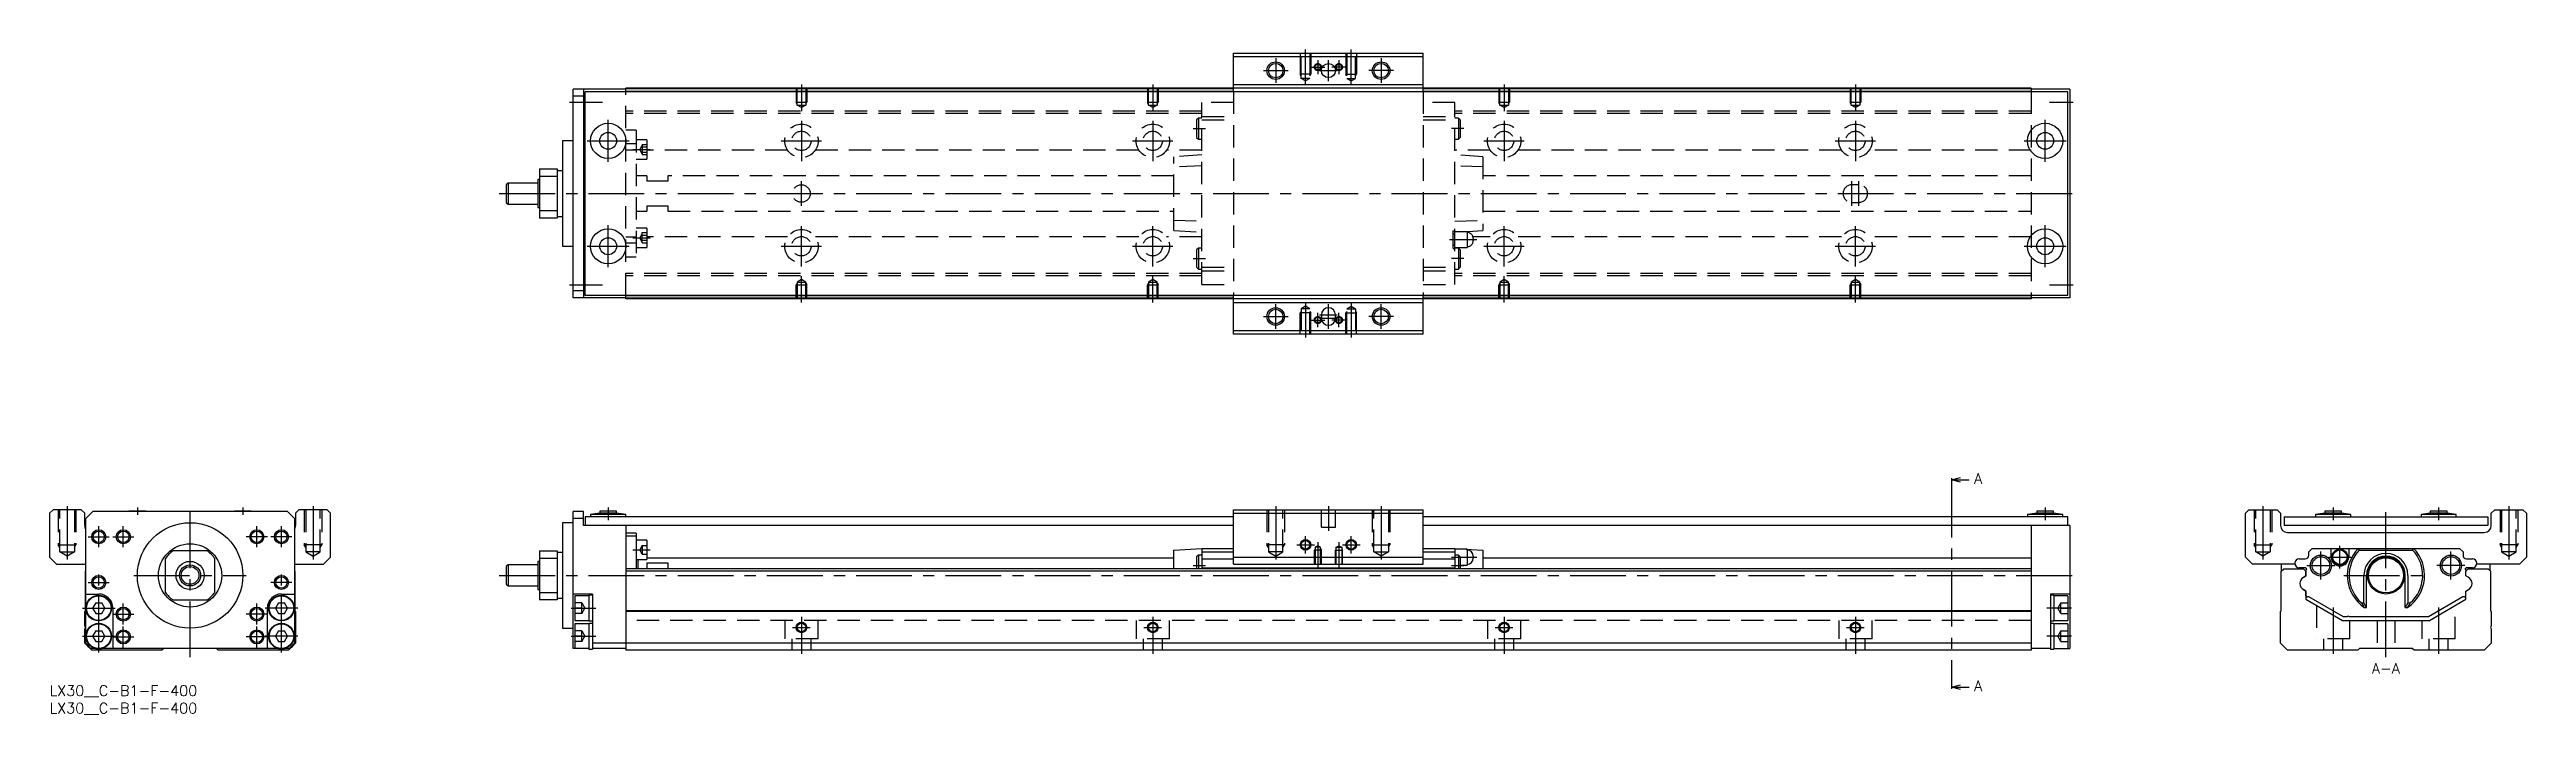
# Model space of a CAD drawing. Extents: x 0 to 705, y -8 to 181.
import ezdxf

# ---------------------------------------------------------------- set-up
doc = ezdxf.new("R2010")
doc.units = 0
doc.header["$LTSCALE"] = 0.5
doc.linetypes.add('CENTER', pattern=[50.8, 31.75, -6.35, 6.35, -6.35])
doc.linetypes.add('DASHED', pattern=[19.05, 12.7, -6.35])
for name, color, linetype in [('MSM_CENTER', 1, 'CENTER'), ('MSM_CONTINUOUS', 7, 'CONTINUOUS'), ('MSM_DASHED', 4, 'DASHED'), ('MSM_NARROW', 5, 'CONTINUOUS'), ('MSM_PART_NUMBER', 7, 'CONTINUOUS')]:
    doc.layers.add(name, color=color, linetype=linetype)
doc.styles.get("Standard").update_dxf_attribs({"font": 'txt.shx', "height": 3, "bigfont": 'bigfont.shx'})

# ---------------------------------------------------------------- blocks, each defined once
blk = doc.blocks.new('*U2')
at = {"layer": 'MSM_PART_NUMBER'}
blk.add_text('LX30__C-B1-F-400', height=3, dxfattribs=at).set_placement((0, -3))
blk = doc.blocks.new('*U3')
at = {"layer": 'MSM_PART_NUMBER'}
blk.add_text('LX30__C-B1-F-400', height=3, dxfattribs=at).set_placement((0, -8))

msp = doc.modelspace()

# ---------------------------------------------------------------- linework, layer by layer
at = {"layer": 'MSM_CENTER'}
for p, q in [((349, 178.5), (349, 171.5)), ((357.5, 171.09), (357.5, 181)), ((361, 178), (361, 174)), ((364, 172), (364, 178)), ((367, 178), (367, 174)), ((370.5, 171.09), (370.5, 181)), ((379, 178.5), (379, 171.5)), ((214, 171), (214, 163.49)), ((314, 171), (314, 163.49)), ((345.5, 175), (352.5, 175)), ((359, 176), (363, 176)), ((361.5, 175), (366.5, 175)), ((369, 176), (365, 176)), ((382.5, 175), (375.5, 175)), ((414, 171), (414, 163.49)), ((514, 171), (514, 163.49)), ((148, 166), (157.4, 166)), ((569.25, 166), (576, 166)), ((159, 149), (159, 161)), ((214, 160.75), (214, 149.25)), ((314, 160.75), (314, 149.25)), ((325.5, 158.5), (329, 158.5)), ((402.5, 158.5), (399, 158.5)), ((414, 160.75), (414, 149.25)), ((514, 160.75), (514, 149.25)), ((568, 149), (568, 161)), ((153, 155), (165, 155)), ((166, 152.55), (171, 152.55)), ((208.25, 155), (219.75, 155)), ((308.25, 155), (319.75, 155)), ((408.25, 155), (419.75, 155)), ((508.25, 155), (519.75, 155)), ((562, 155), (574, 155)), ((214, 136.5), (214, 143.5)), ((513, 136.5), (513, 143.5)), ((515, 136.5), (515, 143.5)), ((128, 140), (577, 140)), ((159, 119), (159, 131)), ((166, 127.44), (171, 127.44)), ((214, 119.25), (214, 130.75)), ((314, 119.25), (314, 130.75)), ((414, 119.25), (414, 130.75)), ((514, 119.25), (514, 130.75)), ((568, 119), (568, 131)), ((153, 125), (165, 125)), ((208.25, 125), (219.75, 125)), ((308.25, 125), (319.75, 125)), ((325.5, 121.5), (329, 121.5)), ((398.5, 126.9), (406.2, 126.9)), ((402.5, 121.5), (399, 121.5)), ((408.25, 125), (419.75, 125)), ((508.25, 125), (519.75, 125)), ((562, 125), (574, 125)), ((148, 114), (157.4, 114)), ((214, 109), (214, 116.51)), ((314, 109), (314, 116.51)), ((414, 109), (414, 116.51)), ((514, 109), (514, 116.51)), ((569.25, 114), (576, 114)), ((349, 101.5), (349, 108.5)), ((357.5, 108.91), (357.5, 99)), ((361, 102), (361, 106)), ((364, 101.5), (364, 108.5)), ((367, 102), (367, 106)), ((370.5, 108.91), (370.5, 99)), ((379, 101.5), (379, 108.5)), ((345.5, 105), (352.5, 105)), ((359, 104), (363, 104)), ((361.5, 105.5), (366.5, 105.5)), ((361.5, 104.5), (366.5, 104.5)), ((369, 104), (365, 104)), ((382.5, 105), (375.5, 105)), ((541.37, 58), (541.37, 0)), ((5, 51), (5, 35.81)), ((25, 50.6), (25, 48.5)), ((40, 8), (40, 51.5)), ((55, 50.6), (55, 48.5)), ((75, 51), (75, 35.81)), ((159, 50.6), (159, 47)), ((349, 51), (349, 35.81)), ((364, 51), (364, 44)), ((379, 51), (379, 35.81)), ((568, 50.6), (568, 47)), ((630, 51), (630, 35.81)), ((650, 50.6), (650, 47)), ((665, 8), (665, 51.5)), ((680, 50.6), (680, 47)), ((700, 51), (700, 35.81)), ((14, 39.3), (14, 45.3)), ((21, 39.3), (21, 45.3)), ((59, 39.3), (59, 45.3)), ((66, 39.3), (66, 45.3)), ((357.5, 37.5), (357.5, 42.5)), ((370.5, 37.5), (370.5, 42.5)), ((11, 42.3), (17, 42.3)), ((18, 42.3), (24, 42.3)), ((62, 42.3), (56, 42.3)), ((69, 42.3), (63, 42.3)), ((166, 38.55), (171, 38.55)), ((355, 40), (360, 40)), ((361, 40.76), (361, 33.5)), ((367, 40.76), (367, 33.5)), ((368, 40), (373, 40)), ((399, 36.5), (406.2, 36.5)), ((646.5, 30.1), (646.5, 38.1)), ((648.65, 36.5), (655.15, 36.5)), ((651.9, 33.25), (651.9, 39.75)), ((683.5, 30.1), (683.5, 38.1)), ((11, 29.3), (17, 29.3)), ((14, 9.35), (14, 32.3)), ((24, 31.3), (56, 31.3)), ((69, 29.3), (63, 29.3)), ((66, 9.35), (66, 32.3)), ((128, 31.3), (577, 31.3)), ((325.5, 34.1), (329, 34.1)), ((399, 34.1), (402.5, 34.1)), ((642.5, 34.1), (650.5, 34.1)), ((653, 31.3), (677, 31.3)), ((687.5, 34.1), (679.5, 34.1)), ((9.35, 22), (18.65, 22)), ((21, 17.3), (21, 23.3)), ((59, 17.3), (59, 23.3)), ((70.65, 22), (61.35, 22)), ((148.5, 22), (155.5, 22)), ((575.5, 22), (568.5, 22)), ((650, 22.18), (650, 9)), ((680, 22.18), (680, 9)), ((18, 20.3), (24, 20.3)), ((21, 10.8), (21, 16.8)), ((62, 20.3), (56, 20.3)), ((59, 10.8), (59, 16.8)), ((211.5, 16.5), (216.5, 16.5)), ((214, 19.5), (214, 9)), ((311.5, 16.5), (316.5, 16.5)), ((314, 19.5), (314, 9)), ((411.5, 16.5), (416.5, 16.5)), ((414, 19.5), (414, 9)), ((511.5, 16.5), (516.5, 16.5)), ((514, 19.5), (514, 9)), ((9.35, 14), (18.65, 14)), ((18, 13.8), (24, 13.8)), ((62, 13.8), (56, 13.8)), ((70.65, 14), (61.35, 14)), ((148.5, 14), (155.5, 14)), ((575.5, 14), (568.5, 14))]:
    msp.add_line(p, q, dxfattribs=at)
at = {"layer": 'MSM_CONTINUOUS'}
for p, q in [((337, 180), (391, 180)), ((337, 169), (337, 180)), ((337, 179), (391, 179)), ((391, 169), (391, 180)), ((164, 169.7), (149, 169.7)), ((149, 110.3), (149, 169.7)), ((152, 169.7), (152, 110.3)), ((564, 170), (164, 170)), ((164, 169), (164, 170)), ((337, 169.8), (164, 169.8)), ((337, 171), (391, 171)), ((564, 169.8), (391, 169.8)), ((564, 170), (564, 169)), ((575, 169.7), (564, 169.7)), ((575, 169.7), (575, 110.3)), ((152, 167.7), (149, 167.7)), ((152.5, 111), (152.5, 169)), ((574.5, 169), (152.5, 169)), ((337, 169.1), (164, 169.1)), ((564, 169.1), (391, 169.1)), ((574.5, 111), (574.5, 169)), ((146, 155), (146, 125)), ((149, 155), (146, 155)), ((130.5, 143), (130, 142.5)), ((130, 142.5), (130, 137.5)), ((130.5, 143), (130.5, 137)), ((139, 143), (130.5, 143)), ((139, 144), (139, 136)), ((139.5, 144), (139, 144)), ((139.5, 147), (144.5, 147)), ((139.5, 147), (139.5, 133)), ((144.5, 144.82), (139.5, 144.82)), ((144.5, 147), (144.5, 133)), ((146, 146.5), (144.5, 146.5)), ((130, 137.5), (130.5, 137)), ((130.5, 137), (139, 137)), ((139, 136), (139.5, 136)), ((139.5, 135.18), (144.5, 135.18)), ((144.5, 133), (139.5, 133)), ((144.5, 133.5), (146, 133.5)), ((146, 125), (149, 125)), ((152, 112.3), (149, 112.3)), ((164, 110.3), (149, 110.3)), ((574.5, 111), (152.5, 111)), ((164, 110), (164, 111)), ((337, 110.9), (164, 110.9)), ((337, 110.2), (164, 110.2)), ((564, 110), (164, 110)), ((337, 100), (337, 111)), ((337, 109), (391, 109)), ((391, 100), (391, 111)), ((564, 110.9), (391, 110.9)), ((564, 110.2), (391, 110.2)), ((564, 111), (564, 110)), ((575, 110.3), (564, 110.3)), ((337, 101), (391, 101)), ((391, 100), (337, 100)), ((362, 105.5), (362, 104.5)), ((366, 104.5), (366, 105.5)), ((541.37, 58.5), (543.87, 59.17)), ((541.37, 59), (541.37, 58)), ((543.87, 57.83), (541.37, 58.5)), ((541.37, 58.5), (546.38, 58.5)), ((1, 50), (0, 49)), ((9, 50), (1, 50)), ((10, 49), (9, 50)), ((12.3, 49.5), (10.3, 47.5)), ((67.7, 49.5), (12.3, 49.5)), ((22.6, 49.6), (22.6, 49.5)), ((27.4, 49.6), (22.6, 49.6)), ((27.4, 49.5), (27.4, 49.6)), ((52.6, 49.6), (52.6, 49.5)), ((57.4, 49.6), (52.6, 49.6)), ((57.4, 49.5), (57.4, 49.6)), ((69.7, 47.5), (67.7, 49.5)), ((71, 50), (70, 49)), ((79, 50), (71, 50)), ((80, 49), (79, 50)), ((149, 10.5), (149, 49.5)), ((152, 49.5), (149, 49.5)), ((152, 45.5), (152, 49.5)), ((156.6, 49.6), (156.6, 49)), ((161.4, 49.6), (156.6, 49.6)), ((161.4, 49), (161.4, 49.6)), ((337, 34.5), (337, 50)), ((337, 50), (391, 50)), ((391, 34.5), (391, 50)), ((565.6, 49.6), (565.6, 49)), ((570.4, 49.6), (565.6, 49.6)), ((570.4, 49), (570.4, 49.6)), ((625, 49), (626, 50)), ((626, 50), (634, 50)), ((634, 50), (635, 49)), ((652.4, 49.6), (647.6, 49.6)), ((647.6, 49.6), (647.6, 49)), ((652.4, 49), (652.4, 49.6)), ((682.4, 49.6), (677.6, 49.6)), ((677.6, 49.6), (677.6, 49)), ((682.4, 49), (682.4, 49.6)), ((695, 49), (696, 50)), ((696, 50), (704, 50)), ((704, 50), (705, 49)), ((0, 49), (0, 36.5)), ((10, 45.5), (10, 49)), ((10.3, 12), (10.3, 47.5)), ((69.7, 47.5), (69.7, 12)), ((70, 49), (70, 45.5)), ((80, 36.5), (80, 49)), ((149, 46.3), (146, 46.3)), ((146, 46.3), (146, 16.3)), ((152, 47.5), (149, 47.5)), ((337, 45.5), (152, 45.5)), ((152.5, 48), (152.5, 45.5)), ((337, 48), (152.5, 48)), ((156.6, 49), (154, 48.6)), ((154, 48.6), (154, 48)), ((164, 48.6), (154, 48.6)), ((161.4, 49), (156.6, 49)), ((164, 48.6), (161.4, 49)), ((164, 48), (164, 48.6)), ((164, 45.5), (164, 10)), ((167, 43.3), (164, 43.3)), ((167, 42.45), (164, 42.45)), ((167, 43.3), (167, 33.2)), ((337, 49), (391, 49)), ((574.5, 48), (391, 48)), ((575, 45.5), (391, 45.5)), ((565.6, 49), (563, 48.6)), ((563, 48.6), (563, 48)), ((573, 48.6), (563, 48.6)), ((564, 45.5), (564, 10)), ((570.4, 49), (565.6, 49)), ((573, 48.6), (570.4, 49)), ((573, 48), (573, 48.6)), ((574.5, 45.5), (574.5, 48)), ((575, 45.5), (575, 10.5)), ((625, 36.5), (625, 49)), ((635, 49), (635, 45.5)), ((636, 48), (636, 45.5)), ((636, 48), (694, 48)), ((694, 45.5), (636, 45.5)), ((637, 43.5), (693, 43.5)), ((647.6, 49), (645, 48.6)), ((655, 48.6), (645, 48.6)), ((645, 48.6), (645, 48)), ((652.4, 49), (647.6, 49)), ((655, 48.6), (652.4, 49)), ((655, 48), (655, 48.6)), ((677.6, 49), (675, 48.6)), ((685, 48.6), (675, 48.6)), ((675, 48.6), (675, 48)), ((682.4, 49), (677.6, 49)), ((685, 48.6), (682.4, 49)), ((685, 48), (685, 48.6)), ((694, 48), (694, 45.5)), ((695, 45.5), (695, 49)), ((705, 49), (705, 36.5)), ((0, 36.5), (2, 34.5)), ((33, 26.48), (33, 36.12)), ((44.82, 38.3), (35.18, 38.3)), ((47, 26.48), (47, 36.12)), ((78, 34.5), (80, 36.5)), ((139.5, 35.3), (139, 35.3)), ((139, 35.3), (139, 27.3)), ((139.5, 38.3), (144.5, 38.3)), ((139.5, 38.3), (139.5, 24.3)), ((144.5, 36.12), (139.5, 36.12)), ((144.5, 38.3), (144.5, 24.3)), ((146, 37.8), (144.5, 37.8)), ((170, 41.3), (167, 41.3)), ((167, 35.8), (170, 35.8)), ((167.5, 33.2), (167.5, 35.8)), ((170, 41.3), (170, 35.8)), ((170, 36.3), (320, 36.3)), ((320, 38.5), (328, 39)), ((320, 33.2), (320, 38.5)), ((327, 37.1), (326.5, 36.6)), ((326.5, 36.6), (326.5, 33.2)), ((328, 37.1), (327, 37.1)), ((327, 37.1), (327, 33.2)), ((328, 39), (337, 39)), ((328, 39), (328, 33.2)), ((328, 38), (337, 38)), ((328, 36), (337, 36)), ((337, 36.5), (391, 36.5)), ((391, 39), (400, 39)), ((391, 38), (400, 38)), ((391, 36), (400, 36)), ((400, 39), (408, 38.5)), ((400, 39), (400, 33.2)), ((403.45, 38.75), (400, 38.75)), ((401, 37.1), (400, 37.1)), ((401.5, 36.6), (401, 37.1)), ((401, 37.1), (401, 33.2)), ((401.5, 36.6), (401.5, 33.2)), ((403.45, 38.75), (403.45, 34.25)), ((405.2, 36.8), (405.2, 36.2)), ((408, 38.5), (408, 33.2)), ((408, 36.3), (564, 36.3)), ((627, 34.5), (625, 36.5)), ((640.35, 36), (642.05, 36)), ((643.05, 38), (644.05, 39)), ((643.05, 37), (643.05, 38)), ((644.05, 39), (685.95, 39)), ((649.4, 36.5), (649.4, 39)), ((654.4, 39), (654.4, 36.5)), ((657.14, 39), (657.4, 38.5)), ((657.4, 38.5), (672.6, 38.5)), ((672.6, 38.5), (672.86, 39)), ((685.95, 39), (686.95, 38)), ((686.95, 38), (686.95, 37)), ((687.95, 36), (689.65, 36)), ((705, 36.5), (703, 34.5)), ((2, 34.5), (10.3, 34.5)), ((10.2, 32.5), (10.3, 32.6)), ((10.2, 21.2), (10.2, 32.5)), ((69.7, 34.5), (78, 34.5)), ((69.7, 32.6), (69.8, 32.5)), ((69.8, 32.5), (69.8, 21.2)), ((130.5, 34.3), (130, 33.8)), ((130, 33.8), (130, 28.8)), ((130, 28.8), (130.5, 28.3)), ((139, 34.3), (130.5, 34.3)), ((130.5, 34.3), (130.5, 28.3)), ((130.5, 28.3), (139, 28.3)), ((564, 33.2), (164, 33.2)), ((564, 32.5), (164, 32.5)), ((170, 34.87), (176, 34.87)), ((170, 34.87), (170, 33.2)), ((176, 34.87), (176, 33.2)), ((328, 33.5), (400, 33.5)), ((337, 34.5), (391, 34.5)), ((401.5, 34.25), (403.45, 34.25)), ((639.13, 34.5), (627, 34.5)), ((635.2, 32.5), (635.9, 33.2)), ((635.2, 21.2), (635.2, 32.5)), ((635.3, 32.6), (635.3, 34.5)), ((635.9, 33.2), (641.55, 33.2)), ((641.75, 33.5), (640.35, 33.5)), ((642.25, 31.15), (641.5, 30.72)), ((641.55, 33.2), (642.25, 32.5)), ((641.6, 30.78), (642.25, 31.15)), ((642.2, 32.55), (642.2, 32.7)), ((642.25, 32.5), (642.2, 32.55)), ((642.25, 31.15), (642.25, 32.5)), ((642.25, 32.5), (642.25, 31.15)), ((658.74, 23.45), (658.74, 31.3)), ((659.5, 22.2), (659.5, 31.3)), ((670.5, 22.2), (670.5, 31.3)), ((671.26, 31.3), (671.26, 23.45)), ((687.75, 32.5), (688.45, 33.2)), ((687.75, 31.15), (687.75, 32.5)), ((688.4, 30.78), (687.75, 31.15)), ((687.8, 32.7), (687.8, 32.55)), ((689.65, 33.5), (688.25, 33.5)), ((688.4, 30.78), (688.49, 30.73)), ((688.45, 33.2), (694.1, 33.2)), ((703, 34.5), (690.87, 34.5)), ((694.1, 33.2), (694.8, 32.5)), ((694.7, 32.6), (694.7, 34.5)), ((694.8, 32.5), (694.8, 21.2)), ((10, 21), (10.2, 21.2)), ((10.3, 26), (14, 26)), ((13.13, 23.5), (12.27, 22)), ((12.27, 22), (13.13, 20.5)), ((13.13, 23.5), (14.87, 23.5)), ((15.73, 22), (14.87, 23.5)), ((14.87, 20.5), (15.73, 22)), ((18, 22), (18, 10.5)), ((35.18, 24.3), (44.82, 24.3)), ((62, 10.5), (62, 22)), ((65.13, 23.5), (64.27, 22)), ((64.27, 22), (65.13, 20.5)), ((65.13, 23.5), (66.87, 23.5)), ((66, 26), (69.7, 26)), ((67.73, 22), (66.87, 23.5)), ((66.87, 20.5), (67.73, 22)), ((69.8, 21.2), (70, 21)), ((139, 27.3), (139.5, 27.3)), ((139.5, 26.48), (144.5, 26.48)), ((144.5, 24.3), (139.5, 24.3)), ((144.5, 24.8), (146, 24.8)), ((154.5, 26), (149, 26)), ((153.5, 25.5), (149.5, 25.5)), ((149.5, 25.5), (149.5, 18.5)), ((154.5, 25.65), (153.5, 25.65)), ((153.5, 25.65), (153.5, 18.35)), ((154.5, 26), (154.5, 10.35)), ((564, 21.2), (164, 21.2)), ((575, 26), (569.5, 26)), ((569.5, 26), (569.5, 10.35)), ((570.5, 25.65), (569.5, 25.65)), ((570.5, 25.65), (570.5, 18.35)), ((574.5, 25.5), (570.5, 25.5)), ((574.5, 25.5), (574.5, 18.5)), ((635, 21), (635.2, 21.2)), ((642.25, 26.85), (641.5, 27.28)), ((641.6, 27.22), (642.25, 26.85)), ((642.25, 25.45), (642.25, 26.85)), ((642.25, 26.85), (642.25, 24.5)), ((642.25, 24.5), (652.64, 18.5)), ((643.1, 25.16), (642.7, 25.16)), ((652.91, 19.5), (643.1, 25.16)), ((658.07, 23.45), (658.74, 23.45)), ((659.5, 22.2), (658.74, 23.45)), ((658.82, 22.2), (659.5, 22.2)), ((671.26, 23.45), (670.5, 22.2)), ((670.5, 22.2), (671.18, 22.2)), ((671.26, 23.45), (671.93, 23.45)), ((686.9, 25.16), (677.09, 19.5)), ((677.36, 18.5), (687.75, 24.5)), ((687.3, 25.16), (686.9, 25.16)), ((687.75, 26.85), (688.5, 27.28)), ((687.75, 24.5), (687.75, 26.85)), ((694.8, 21.2), (695, 21)), ((10, 16.9), (10, 21)), ((10, 12), (10, 16.1)), ((13.13, 15.5), (12.27, 14)), ((13.13, 20.5), (14.87, 20.5)), ((13.13, 15.5), (14.87, 15.5)), ((15.73, 14), (14.87, 15.5)), ((65.13, 15.5), (64.27, 14)), ((65.13, 20.5), (66.87, 20.5)), ((65.13, 15.5), (66.87, 15.5)), ((67.73, 14), (66.87, 15.5)), ((70, 21), (70, 12)), ((146, 16.3), (149, 16.3)), ((149.5, 18.5), (153.5, 18.5)), ((153.5, 17.5), (149.5, 17.5)), ((149.5, 17.5), (149.5, 10.5)), ((153.5, 18.35), (154.5, 18.35)), ((154.5, 17.65), (153.5, 17.65)), ((153.5, 17.65), (153.5, 10.35)), ((564, 21), (164, 21)), ((569.5, 18.35), (570.5, 18.35)), ((570.5, 17.65), (569.5, 17.65)), ((570.5, 18.5), (574.5, 18.5)), ((570.5, 17.65), (570.5, 10.35)), ((574.5, 17.5), (570.5, 17.5)), ((574.5, 17.5), (574.5, 10.5)), ((635, 12), (635, 21)), ((652.64, 18.5), (677.36, 18.5)), ((653.85, 19.5), (652.91, 19.5)), ((677.09, 19.5), (654.65, 19.5)), ((695, 21), (695, 16.9)), ((695, 16.1), (695, 12)), ((12, 10), (10, 12)), ((11.8, 10.5), (10.3, 12)), ((12.96, 10.5), (11.8, 10.5)), ((32, 10), (12, 10)), ((12.27, 14), (13.13, 12.5)), ((13.13, 12.5), (14.87, 12.5)), ((14.87, 12.5), (15.73, 14)), ((64.96, 10.5), (15.04, 10.5)), ((32.5, 10.5), (32, 10)), ((48, 10), (47.5, 10.5)), ((68, 10), (48, 10)), ((64.27, 14), (65.13, 12.5)), ((65.13, 12.5), (66.87, 12.5)), ((66.87, 12.5), (67.73, 14)), ((68.2, 10.5), (67.04, 10.5)), ((70, 12), (68, 10)), ((69.7, 12), (68.2, 10.5)), ((153.5, 10.5), (149, 10.5)), ((153.5, 10.35), (154.5, 10.35)), ((564, 12), (154.5, 12)), ((164, 10.5), (154.5, 10.5)), ((564, 10), (164, 10)), ((569.5, 10.5), (564, 10.5)), ((569.5, 10.35), (570.5, 10.35)), ((570.5, 10.5), (575, 10.5)), ((637, 10), (635, 12)), ((657, 10), (637, 10)), ((657.5, 10.5), (657, 10)), ((672.5, 10.5), (657.5, 10.5)), ((673, 10), (672.5, 10.5)), ((693, 10), (673, 10)), ((695, 12), (693, 10)), ((541.37, -0.5), (543.87, 0.17)), ((541.37, 0), (541.37, -1)), ((543.87, -1.17), (541.37, -0.5)), ((541.37, -0.5), (546.38, -0.5))]:
    msp.add_line(p, q, dxfattribs=at)
for centre, radius in [((349, 175), 2.07), ((364, 175), 2), ((379, 175), 2.07), ((159, 155), 5), ((159, 155), 2.4), ((568, 155), 5), ((568, 155), 2.4), ((159, 125), 5), ((159, 125), 2.4), ((568, 125), 5), ((568, 125), 2.4), ((349, 105), 2.07), ((379, 105), 2.07), ((14, 42.3), 1.62), ((21, 42.3), 1.62), ((40, 31.3), 15), ((59, 42.3), 1.62), ((66, 42.3), 1.62), ((40, 31.3), 9), ((40, 31.3), 4), ((357.5, 40), 1.23), ((370.5, 40), 1.23), ((646.5, 34.1), 3), ((646.5, 34.1), 2.5), ((651.9, 36.5), 2.25), ((651.9, 36.5), 2.05), ((665, 31.3), 5.3), ((665, 31.3), 5), ((683.5, 34.1), 3), ((683.5, 34.1), 2.5), ((14, 29.3), 1.62), ((40, 31.3), 3), ((40, 31.3), 2.5), ((66, 29.3), 1.62), ((14, 22), 3.65), ((14, 22), 3.5), ((21, 20.3), 1.62), ((59, 20.3), 1.62), ((66, 22), 3.65), ((66, 22), 3.5), ((14, 14), 3.65), ((14, 14), 3.5), ((21, 13.8), 1.62), ((59, 13.8), 1.62), ((66, 14), 3.65), ((66, 14), 3.5), ((214, 16.5), 1.23), ((314, 16.5), 1.23), ((414, 16.5), 1.23), ((514, 16.5), 1.23)]:
    msp.add_circle(centre, radius, dxfattribs=at)
for centre, radius, start, end in [((364, 105.5), 2, 0, 180), ((364, 104.5), 2, 180, 0), ((12, 45.5), 2, 180, 211.78833), ((68, 45.5), 2, 328.21167, 0), ((637, 45.5), 2, 180, 270), ((693, 45.5), 2, 270, 0), ((40, 31.3), 8.5, 124.56032, 145.43968), ((40, 31.3), 8.5, 34.56032, 55.43968), ((403.45, 36.8), 1.75, 0, 90), ((403.45, 36.2), 1.75, 270, 0), ((640.35, 34.75), 1.25, 90, 270), ((642.05, 37), 1, 270, 0), ((651.9, 36.5), 2.5, 180, 0), ((665, 31.3), 11, 135.573, 235.81959), ((665, 31.3), 10.47, 136.57129, 228.55525), ((665, 31.3), 6.26, 0, 180), ((665, 31.3), 5.5, 0, 180), ((665, 31.3), 11, 304.18041, 44.427), ((665, 31.3), 10.47, 311.44475, 43.42871), ((687.95, 37), 1, 180, 270), ((689.65, 34.75), 1.25, 270, 90), ((642.65, 28.85), 2.2, 121.45533, 176.01903), ((642.65, 29.15), 2.2, 183.98097, 241.45517), ((642.65, 28.85), 2.2, 121.38869, 134.53306), ((641.75, 32.5), 1, 41.23398, 90), ((642.7, 32.7), 0.5, 113.32535, 180), ((688.25, 32.5), 1, 90, 138.76602), ((687.3, 32.7), 0.5, 0, 66.67465), ((687.35, 28.85), 2.2, 3.98097, 61.45517), ((687.35, 29.15), 2.2, 301.45533, 356.01903), ((14, 22), 4, 0, 90), ((40, 31.3), 8.5, 214.56032, 235.43968), ((40, 31.3), 8.5, 304.56032, 325.43968), ((66, 22), 4, 90, 180), ((642.7, 25.66), 0.5, 205.84193, 270), ((666.51, 27.65), 9.43, 206.44562, 215.3272), ((664, 27.35), 8.84, 324.37545, 333.85173), ((687.3, 25.66), 0.5, 270, 334.15807), ((9.7, 16.5), 0.5, 306.8699, 53.1301), ((654.25, 19.2), 0.5, 36.8699, 143.1301), ((695.3, 16.5), 0.5, 126.8699, 233.1301), ((12.3, 12.5), 2, 216.8699, 233.1301), ((67.7, 12.5), 2, 306.8699, 323.1301)]:
    msp.add_arc(centre, radius, start, end, dxfattribs=at)
at = {"layer": 'MSM_DASHED'}
for p, q in [((356, 180), (356, 174)), ((356.27, 172.8), (356.27, 180)), ((358.73, 180), (358.73, 172.8)), ((359, 180), (359, 174)), ((369, 180), (369, 174)), ((369.27, 180), (369.27, 172.8)), ((371.73, 172.8), (371.73, 180)), ((372, 180), (372, 174)), ((212.5, 170), (212.5, 166)), ((212.77, 165.2), (212.77, 170)), ((215.23, 170), (215.23, 165.2)), ((215.5, 170), (215.5, 166)), ((312.5, 170), (312.5, 166)), ((312.77, 165.2), (312.77, 170)), ((315.23, 170), (315.23, 165.2)), ((315.5, 170), (315.5, 166)), ((359, 174), (356, 174)), ((356.27, 173.53), (356, 174)), ((358.73, 172.8), (356.27, 172.8)), ((357.5, 172.09), (356.27, 172.8)), ((358.73, 172.8), (357.5, 172.09)), ((358.73, 173.53), (359, 174)), ((369, 174), (372, 174)), ((369.27, 173.53), (369, 174)), ((369.27, 172.8), (371.73, 172.8)), ((369.27, 172.8), (370.5, 172.09)), ((370.5, 172.09), (371.73, 172.8)), ((371.73, 173.53), (372, 174)), ((412.5, 170), (412.5, 166)), ((412.77, 165.2), (412.77, 170)), ((415.23, 170), (415.23, 165.2)), ((415.5, 170), (415.5, 166)), ((512.5, 170), (512.5, 166)), ((512.77, 165.2), (512.77, 170)), ((515.23, 170), (515.23, 165.2)), ((515.5, 170), (515.5, 166)), ((164, 111), (164, 169)), ((328, 163.45), (164, 163.45)), ((328, 162.75), (164, 162.75)), ((212.77, 165.53), (212.5, 166)), ((212.5, 166), (215.5, 166)), ((212.77, 165.2), (215.23, 165.2)), ((214, 164.49), (212.77, 165.2)), ((215.23, 165.2), (214, 164.49)), ((215.23, 165.53), (215.5, 166)), ((312.77, 165.53), (312.5, 166)), ((312.5, 166), (315.5, 166)), ((312.77, 165.2), (315.23, 165.2)), ((314, 164.49), (312.77, 165.2)), ((315.23, 165.2), (314, 164.49)), ((315.23, 165.53), (315.5, 166)), ((337, 165.9), (328, 165.9)), ((328, 114.1), (328, 165.9)), ((337, 169), (337, 111)), ((391, 169), (391, 111)), ((400, 165.9), (391, 165.9)), ((400, 114.1), (400, 165.9)), ((564, 163.45), (400, 163.45)), ((564, 162.75), (400, 162.75)), ((412.77, 165.53), (412.5, 166)), ((412.5, 166), (415.5, 166)), ((412.77, 165.2), (415.23, 165.2)), ((414, 164.49), (412.77, 165.2)), ((415.23, 165.2), (414, 164.49)), ((415.23, 165.53), (415.5, 166)), ((512.77, 165.53), (512.5, 166)), ((512.5, 166), (515.5, 166)), ((512.77, 165.2), (515.23, 165.2)), ((514, 164.49), (512.77, 165.2)), ((515.23, 165.2), (514, 164.49)), ((515.23, 165.53), (515.5, 166)), ((564, 169), (564, 111)), ((167, 158), (164, 158)), ((167, 158), (167, 122)), ((170, 155.3), (167, 155.3)), ((170, 155.3), (170, 149.8)), ((327, 161.5), (326.5, 161)), ((326.5, 161), (326.5, 156)), ((326.5, 156), (327, 155.5)), ((327, 161.5), (327, 155.5)), ((328, 161.5), (327, 161.5)), ((327, 155.5), (328, 155.5)), ((328, 161.95), (337, 161.95)), ((328, 160.95), (337, 160.95)), ((391, 161.95), (400, 161.95)), ((391, 160.95), (400, 160.95)), ((401, 161.5), (400, 161.5)), ((400, 155.5), (401, 155.5)), ((401, 161.5), (401, 155.5)), ((401.5, 161), (401, 161.5)), ((401, 155.5), (401.5, 156)), ((401.5, 161), (401.5, 156)), ((167, 154.13), (164, 154.13)), ((167, 152.38), (164, 152.38)), ((167, 149.8), (170, 149.8)), ((168.7, 153.8), (167.98, 152.55)), ((168.7, 151.3), (167.98, 152.55)), ((168.7, 154), (170, 154)), ((168.7, 154), (168.7, 151.11)), ((168.7, 153.28), (170, 153.28)), ((168.7, 151.83), (170, 151.83)), ((168.7, 151.11), (170, 151.11)), ((210.05, 152.36), (170, 152.36)), ((310.05, 152.36), (217.95, 152.36)), ((328, 152.36), (317.95, 152.36)), ((328, 151), (320, 150.47)), ((320, 129.53), (320, 150.47)), ((410.05, 152.36), (400, 152.36)), ((408, 150.47), (400, 151)), ((408, 150.47), (408, 129.53)), ((510.05, 152.36), (417.95, 152.36)), ((564, 152.36), (517.95, 152.36)), ((170, 145), (167, 145)), ((170, 145), (170, 143.5)), ((176, 143.5), (170, 143.5)), ((176, 145), (176, 143.5)), ((320, 145), (176, 145)), ((328, 147.86), (320, 147.6)), ((408, 147.6), (400, 147.86)), ((564, 145), (408, 145)), ((515, 142.5), (513, 142.5)), ((167, 135), (170, 135)), ((170, 136.5), (176, 136.5)), ((170, 136.5), (170, 135)), ((176, 136.5), (176, 135)), ((176, 135), (320, 135)), ((408, 135), (564, 135)), ((513, 137.5), (515, 137.5)), ((167, 127.62), (164, 127.62)), ((170, 130.19), (167, 130.19)), ((168.7, 128.69), (167.98, 127.44)), ((168.7, 126.19), (167.98, 127.44)), ((168.7, 128.89), (170, 128.89)), ((168.7, 126), (168.7, 128.89)), ((168.7, 128.17), (170, 128.17)), ((170, 130.19), (170, 124.69)), ((210.05, 127.64), (170, 127.64)), ((310.05, 127.64), (217.95, 127.64)), ((328, 127.64), (317.95, 127.64)), ((320, 132.4), (328, 132.14)), ((320, 129.53), (328, 129)), ((399.5, 129.4), (400, 129.4)), ((399.5, 124.4), (399.5, 129.4)), ((400, 128.4), (399.5, 128.4)), ((400, 132.14), (408, 132.4)), ((403.45, 129.15), (400, 129.15)), ((402.26, 129.15), (408, 129.53)), ((403.45, 129.15), (403.45, 124.65)), ((410.05, 127.64), (405.14, 127.64)), ((405.2, 127.2), (405.2, 126.6)), ((510.05, 127.64), (417.95, 127.64)), ((564, 127.64), (517.95, 127.64)), ((167, 125.87), (164, 125.87)), ((164, 122), (167, 122)), ((167, 124.69), (170, 124.69)), ((168.7, 126.72), (170, 126.72)), ((168.7, 126), (170, 126)), ((327, 124.5), (326.5, 124)), ((326.5, 124), (326.5, 119)), ((328, 124.5), (327, 124.5)), ((327, 124.5), (327, 118.5)), ((399.5, 125.4), (400, 125.4)), ((399.5, 124.4), (400, 124.4)), ((400, 124.65), (403.45, 124.65)), ((401, 124.5), (400, 124.5)), ((401.5, 124), (401, 124.5)), ((401, 124.5), (401, 118.5)), ((401.5, 124), (401.5, 119)), ((328, 117.25), (164, 117.25)), ((328, 116.55), (164, 116.55)), ((212.77, 114.47), (212.5, 114)), ((212.5, 110), (212.5, 114)), ((212.5, 114), (215.5, 114)), ((214, 115.51), (212.77, 114.8)), ((212.77, 114.8), (212.77, 110)), ((212.77, 114.8), (215.23, 114.8)), ((215.23, 114.8), (214, 115.51)), ((215.23, 110), (215.23, 114.8)), ((215.23, 114.47), (215.5, 114)), ((215.5, 110), (215.5, 114)), ((312.77, 114.47), (312.5, 114)), ((312.5, 110), (312.5, 114)), ((312.5, 114), (315.5, 114)), ((314, 115.51), (312.77, 114.8)), ((312.77, 114.8), (312.77, 110)), ((312.77, 114.8), (315.23, 114.8)), ((315.23, 114.8), (314, 115.51)), ((315.23, 110), (315.23, 114.8)), ((315.23, 114.47), (315.5, 114)), ((315.5, 110), (315.5, 114)), ((326.5, 119), (327, 118.5)), ((327, 118.5), (328, 118.5)), ((328, 119.05), (337, 119.05)), ((328, 118.05), (337, 118.05)), ((328, 114.1), (337, 114.1)), ((391, 119.05), (400, 119.05)), ((391, 118.05), (400, 118.05)), ((391, 114.1), (400, 114.1)), ((400, 118.5), (401, 118.5)), ((564, 117.25), (400, 117.25)), ((564, 116.55), (400, 116.55)), ((401, 118.5), (401.5, 119)), ((412.77, 114.47), (412.5, 114)), ((412.5, 110), (412.5, 114)), ((412.5, 114), (415.5, 114)), ((414, 115.51), (412.77, 114.8)), ((412.77, 114.8), (412.77, 110)), ((412.77, 114.8), (415.23, 114.8)), ((415.23, 114.8), (414, 115.51)), ((415.23, 110), (415.23, 114.8)), ((415.23, 114.47), (415.5, 114)), ((415.5, 110), (415.5, 114)), ((512.77, 114.47), (512.5, 114)), ((512.5, 110), (512.5, 114)), ((512.5, 114), (515.5, 114)), ((514, 115.51), (512.77, 114.8)), ((512.77, 114.8), (512.77, 110)), ((512.77, 114.8), (515.23, 114.8)), ((515.23, 114.8), (514, 115.51)), ((515.23, 110), (515.23, 114.8)), ((515.23, 114.47), (515.5, 114)), ((515.5, 110), (515.5, 114)), ((356.27, 106.47), (356, 106)), ((359, 106), (356, 106)), ((356, 100), (356, 106)), ((357.5, 107.91), (356.27, 107.2)), ((356.27, 107.2), (356.27, 100)), ((358.73, 107.2), (356.27, 107.2)), ((358.73, 107.2), (357.5, 107.91)), ((358.73, 100), (358.73, 107.2)), ((358.73, 106.47), (359, 106)), ((359, 100), (359, 106)), ((369.27, 106.47), (369, 106)), ((369, 100), (369, 106)), ((369, 106), (372, 106)), ((369.27, 107.2), (370.5, 107.91)), ((369.27, 100), (369.27, 107.2)), ((369.27, 107.2), (371.73, 107.2)), ((370.5, 107.91), (371.73, 107.2)), ((371.73, 107.2), (371.73, 100)), ((371.73, 106.47), (372, 106)), ((372, 100), (372, 106)), ((2.5, 50), (2.5, 40)), ((2.93, 38), (2.93, 50)), ((7.07, 50), (7.07, 38)), ((7.5, 50), (7.5, 40)), ((72.5, 50), (72.5, 40)), ((72.93, 50), (72.93, 38)), ((77.07, 38), (77.07, 50)), ((77.5, 50), (77.5, 40)), ((346.5, 50), (346.5, 40)), ((346.93, 50), (346.93, 38)), ((351.07, 38), (351.07, 50)), ((351.5, 50), (351.5, 40)), ((362, 45), (362, 50)), ((366, 45), (366, 50)), ((376.5, 50), (376.5, 40)), ((376.93, 38), (376.93, 50)), ((381.07, 50), (381.07, 38)), ((381.5, 50), (381.5, 40)), ((627.5, 50), (627.5, 40)), ((627.93, 38), (627.93, 50)), ((632.07, 50), (632.07, 38)), ((632.5, 50), (632.5, 40)), ((697.5, 50), (697.5, 40)), ((697.93, 50), (697.93, 38)), ((702.07, 38), (702.07, 50)), ((702.5, 50), (702.5, 40)), ((362, 45), (366, 45)), ((2.5, 40), (7.5, 40)), ((2.93, 39.25), (2.5, 40)), ((5, 36.81), (2.93, 38)), ((2.93, 38), (7.07, 38)), ((7.07, 38), (5, 36.81)), ((7.07, 39.25), (7.5, 40)), ((77.5, 40), (72.5, 40)), ((72.93, 39.25), (72.5, 40)), ((72.93, 38), (75, 36.81)), ((77.07, 38), (72.93, 38)), ((75, 36.81), (77.07, 38)), ((77.07, 39.25), (77.5, 40)), ((168.7, 39.8), (167.98, 38.55)), ((168.7, 37.3), (167.98, 38.55)), ((168.7, 39.8), (170, 39.8)), ((168.7, 39.8), (168.7, 37.3)), ((168.7, 38.55), (170, 38.55)), ((168.7, 37.3), (170, 37.3)), ((351.5, 40), (346.5, 40)), ((346.93, 39.25), (346.5, 40)), ((351.07, 38), (346.93, 38)), ((346.93, 38), (349, 36.81)), ((349, 36.81), (351.07, 38)), ((351.07, 39.25), (351.5, 40)), ((360.22, 38.87), (360, 38.5)), ((362, 38.5), (360, 38.5)), ((360, 34.5), (360, 38.5)), ((361, 39.76), (360.22, 39.31)), ((361.78, 39.31), (360.22, 39.31)), ((360.22, 39.31), (360.22, 34.5)), ((361.78, 39.31), (361, 39.76)), ((361.78, 34.5), (361.78, 39.31)), ((361.78, 38.87), (362, 38.5)), ((362, 34.5), (362, 38.5)), ((366.22, 38.87), (366, 38.5)), ((366, 34.5), (366, 38.5)), ((366, 38.5), (368, 38.5)), ((366.22, 39.31), (367, 39.76)), ((366.22, 39.31), (367.78, 39.31)), ((366.22, 34.5), (366.22, 39.31)), ((367, 39.76), (367.78, 39.31)), ((367.78, 39.31), (367.78, 34.5)), ((367.78, 38.87), (368, 38.5)), ((368, 34.5), (368, 38.5)), ((376.5, 40), (381.5, 40)), ((376.93, 39.25), (376.5, 40)), ((376.93, 38), (381.07, 38)), ((379, 36.81), (376.93, 38)), ((381.07, 38), (379, 36.81)), ((381.07, 39.25), (381.5, 40)), ((627.5, 40), (632.5, 40)), ((627.93, 39.25), (627.5, 40)), ((630, 36.81), (627.93, 38)), ((627.93, 38), (632.07, 38)), ((632.07, 38), (630, 36.81)), ((632.07, 39.25), (632.5, 40)), ((702.5, 40), (697.5, 40)), ((697.93, 39.25), (697.5, 40)), ((697.93, 38), (700, 36.81)), ((702.07, 38), (697.93, 38)), ((700, 36.81), (702.07, 38)), ((702.07, 39.25), (702.5, 40)), ((151.5, 23.5), (149.5, 23.5)), ((151.5, 22), (149.5, 22)), ((151.5, 20.5), (151.5, 23.5)), ((151.5, 23.5), (152.37, 22)), ((151.5, 20.5), (152.37, 22)), ((572.5, 23.5), (571.63, 22)), ((572.5, 20.5), (571.63, 22)), ((572.5, 20.5), (572.5, 23.5)), ((572.5, 23.5), (574.5, 23.5)), ((572.5, 22), (574.5, 22)), ((645.25, 22.77), (645.25, 13.2)), ((684.75, 13.2), (684.75, 22.77)), ((151.5, 20.5), (149.5, 20.5)), ((151.5, 15.5), (149.5, 15.5)), ((151.5, 12.5), (151.5, 15.5)), ((151.5, 15.5), (152.37, 14)), ((564, 18.5), (164, 18.5)), ((209.25, 18.5), (209.25, 13.2)), ((218.75, 13.2), (218.75, 18.5)), ((309.25, 18.5), (309.25, 13.2)), ((318.75, 13.2), (318.75, 18.5)), ((409.25, 18.5), (409.25, 13.2)), ((418.75, 13.2), (418.75, 18.5)), ((509.25, 18.5), (509.25, 13.2)), ((518.75, 13.2), (518.75, 18.5)), ((572.5, 15.5), (571.63, 14)), ((572.5, 20.5), (574.5, 20.5)), ((572.5, 12.5), (572.5, 15.5)), ((572.5, 15.5), (574.5, 15.5)), ((654.75, 13.2), (654.75, 18.5)), ((662.5, 18.5), (662.5, 10.5)), ((667.5, 18.5), (667.5, 10.5)), ((675.25, 18.5), (675.25, 13.2)), ((151.5, 14), (149.5, 14)), ((151.5, 12.5), (149.5, 12.5)), ((151.5, 12.5), (152.37, 14)), ((218.75, 13.2), (209.25, 13.2)), ((211.25, 13.2), (211.25, 10)), ((216.75, 10), (216.75, 13.2)), ((318.75, 13.2), (309.25, 13.2)), ((311.25, 13.2), (311.25, 10)), ((316.75, 10), (316.75, 13.2)), ((418.75, 13.2), (409.25, 13.2)), ((411.25, 13.2), (411.25, 10)), ((416.75, 10), (416.75, 13.2)), ((518.75, 13.2), (509.25, 13.2)), ((511.25, 13.2), (511.25, 10)), ((516.75, 10), (516.75, 13.2)), ((572.5, 12.5), (571.63, 14)), ((572.5, 14), (574.5, 14)), ((572.5, 12.5), (574.5, 12.5)), ((654.75, 13.2), (645.25, 13.2)), ((647.25, 13.2), (647.25, 10)), ((652.75, 10), (652.75, 13.2)), ((684.75, 13.2), (675.25, 13.2)), ((677.25, 13.2), (677.25, 10)), ((682.75, 10), (682.75, 13.2))]:
    msp.add_line(p, q, dxfattribs=at)
for centre, radius in [((361, 176), 1), ((361, 176), 0.784), ((367, 176), 1), ((367, 176), 0.784), ((214, 155), 4.75), ((214, 155), 2.75), ((314, 155), 4.75), ((314, 155), 2.75), ((414, 155), 4.75), ((414, 155), 2.75), ((514, 155), 4.75), ((514, 155), 2.75), ((214, 140), 2.5), ((214, 125), 4.75), ((214, 125), 2.75), ((314, 125), 4.75), ((314, 125), 2.75), ((414, 125), 4.75), ((414, 125), 2.75), ((514, 125), 4.75), ((514, 125), 2.75), ((361, 104), 1), ((361, 104), 0.784), ((367, 104), 1), ((367, 104), 0.784)]:
    msp.add_circle(centre, radius, dxfattribs=at)
for centre, radius, start, end in [((513, 140), 2.5, 90, 270), ((515, 140), 2.5, 270, 90), ((403.45, 127.2), 1.75, 0, 90), ((403.45, 126.6), 1.75, 270, 0)]:
    msp.add_arc(centre, radius, start, end, dxfattribs=at)
at = {"layer": 'MSM_NARROW'}
for centre, radius in [((349, 175), 2.5), ((379, 175), 2.5), ((349, 105), 2.5), ((379, 105), 2.5), ((14, 42.3), 2), ((21, 42.3), 2), ((59, 42.3), 2), ((66, 42.3), 2), ((357.5, 40), 1.5), ((370.5, 40), 1.5), ((14, 29.3), 2), ((66, 29.3), 2), ((21, 20.3), 2), ((59, 20.3), 2), ((21, 13.8), 2), ((59, 13.8), 2), ((214, 16.5), 1.5), ((314, 16.5), 1.5), ((414, 16.5), 1.5), ((514, 16.5), 1.5)]:
    msp.add_circle(centre, radius, dxfattribs=at)

# ---------------------------------------------------------------- block references
at = {"layer": 'MSM_CONTINUOUS'}
for name in ['*U2', '*U3']:
    msp.add_blockref(name, (0, 0), dxfattribs=at)

# ---------------------------------------------------------------- texts
at = {"layer": 'MSM_PART_NUMBER'}
for s, p in [('A', (547.79, 57.37)), ('A', (547.79, -1.63)), ('A-A', (661.01, 3.36))]:
    msp.add_text(s, height=3, dxfattribs=at).set_placement(p)

doc.saveas('drawing.dxf')
